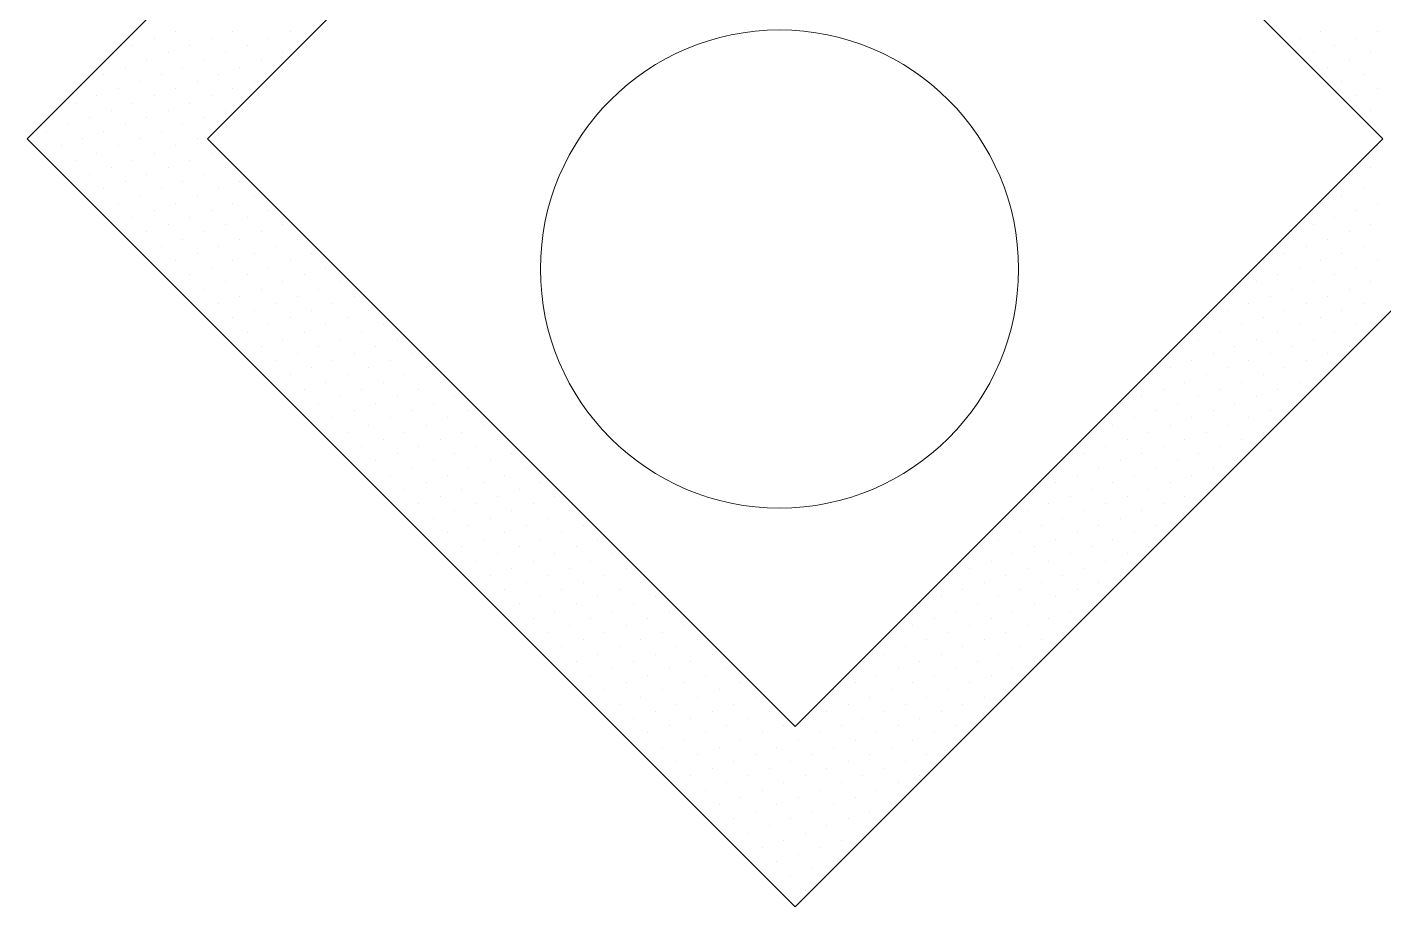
# Model space of a CAD drawing. Header units: centimetres. Extents: x -15445.43 to -15437.93, y 4339.41 to 4349.03.
# Drawn here: x -15443.6666 to -15443.4751, y 4342.4439 to 4342.5681 of the extents above; entities that cross this region are included whole.
import ezdxf

# ---------------------------------------------------------------- set-up
doc = ezdxf.new("R2010")
doc.units = ezdxf.units.CM
doc.layers.add('Objetos', color=34, linetype='Continuous', lineweight=13)

# ---------------------------------------------------------------- blocks, each defined once
blk = doc.blocks.new('mesa_centro_sala')
at = {"layer": 'Objetos'}
for p, q in [((-0.05367, -0.18399), (-0.16209, -0.07557)), ((-0.16209, -0.10102), (-0.24506, -0.18399)), ((-0.07912, -0.18399), (-0.16209, -0.10102)), ((-0.17724, -0.10174), (-0.17724, -0.10174)), ((-0.17421, -0.10275), (-0.17421, -0.10275)), ((-0.16916, -0.10174), (-0.16916, -0.10174)), ((-0.16613, -0.10275), (-0.16613, -0.10275)), ((-0.16108, -0.10174), (-0.16108, -0.10174)), ((-0.15804, -0.10275), (-0.15804, -0.10275)), ((-0.15299, -0.10174), (-0.15299, -0.10174)), ((-0.14996, -0.10275), (-0.14996, -0.10275)), ((-0.14491, -0.10174), (-0.14491, -0.10174)), ((-0.14188, -0.10275), (-0.14188, -0.10275)), ((-0.13683, -0.10174), (-0.13683, -0.10174)), ((-0.17623, -0.10477), (-0.17623, -0.10477)), ((-0.17118, -0.10376), (-0.17118, -0.10376)), ((-0.16815, -0.10477), (-0.16815, -0.10477)), ((-0.15501, -0.10376), (-0.15501, -0.10376)), ((-0.15198, -0.10477), (-0.15198, -0.10477)), ((-0.14693, -0.10376), (-0.14693, -0.10376)), ((-0.1439, -0.10477), (-0.1439, -0.10477)), ((-0.13885, -0.10376), (-0.13885, -0.10376)), ((-0.13582, -0.10477), (-0.13582, -0.10477)), ((-0.1732, -0.10578), (-0.1732, -0.10578)), ((-0.17017, -0.10679), (-0.17017, -0.10679)), ((-0.15703, -0.10578), (-0.15703, -0.10578)), ((-0.154, -0.10679), (-0.154, -0.10679)), ((-0.14895, -0.10578), (-0.14895, -0.10578)), ((-0.14592, -0.10679), (-0.14592, -0.10679)), ((-0.14087, -0.10578), (-0.14087, -0.10578)), ((-0.13784, -0.10679), (-0.13784, -0.10679)), ((-0.13279, -0.10578), (-0.13279, -0.10578)), ((-0.17522, -0.1078), (-0.17522, -0.1078)), ((-0.17219, -0.10881), (-0.17219, -0.10881)), ((-0.15097, -0.1078), (-0.15097, -0.1078)), ((-0.14794, -0.10881), (-0.14794, -0.10881)), ((-0.14289, -0.1078), (-0.14289, -0.1078)), ((-0.13986, -0.10881), (-0.13986, -0.10881)), ((-0.13481, -0.1078), (-0.13481, -0.1078)), ((-0.13178, -0.10881), (-0.13178, -0.10881)), ((-0.17724, -0.10982), (-0.17724, -0.10982)), ((-0.17421, -0.11083), (-0.17421, -0.11083)), ((-0.15299, -0.10982), (-0.15299, -0.10982)), ((-0.14996, -0.11083), (-0.14996, -0.11083)), ((-0.14491, -0.10982), (-0.14491, -0.10982)), ((-0.14188, -0.11083), (-0.14188, -0.11083)), ((-0.13683, -0.10982), (-0.13683, -0.10982)), ((-0.1338, -0.11083), (-0.1338, -0.11083)), ((-0.12875, -0.10982), (-0.12875, -0.10982)), ((-0.17623, -0.11285), (-0.17623, -0.11285)), ((-0.14693, -0.11184), (-0.14693, -0.11184)), ((-0.1439, -0.11285), (-0.1439, -0.11285)), ((-0.13885, -0.11184), (-0.13885, -0.11184)), ((-0.13582, -0.11285), (-0.13582, -0.11285)), ((-0.13077, -0.11184), (-0.13077, -0.11184)), ((-0.12774, -0.11285), (-0.12774, -0.11285)), ((-0.14895, -0.11386), (-0.14895, -0.11386)), ((-0.14592, -0.11487), (-0.14592, -0.11487)), ((-0.14087, -0.11386), (-0.14087, -0.11386)), ((-0.13784, -0.11487), (-0.13784, -0.11487)), ((-0.13279, -0.11386), (-0.13279, -0.11386)), ((-0.12976, -0.11487), (-0.12976, -0.11487)), ((-0.12471, -0.11386), (-0.12471, -0.11386)), ((-0.14289, -0.11588), (-0.14289, -0.11588)), ((-0.13481, -0.11588), (-0.13481, -0.11588)), ((-0.12673, -0.11588), (-0.12673, -0.11588)), ((-0.14491, -0.1179), (-0.14491, -0.1179)), ((-0.13986, -0.11689), (-0.13986, -0.11689)), ((-0.13683, -0.1179), (-0.13683, -0.1179)), ((-0.13178, -0.11689), (-0.13178, -0.11689)), ((-0.12875, -0.1179), (-0.12875, -0.1179)), ((-0.1237, -0.11689), (-0.1237, -0.11689)), ((-0.12066, -0.1179), (-0.12066, -0.1179)), ((-0.14188, -0.11891), (-0.14188, -0.11891)), ((-0.13885, -0.11992), (-0.13885, -0.11992)), ((-0.1338, -0.11891), (-0.1338, -0.11891)), ((-0.13077, -0.11992), (-0.13077, -0.11992)), ((-0.12572, -0.11891), (-0.12572, -0.11891)), ((-0.12269, -0.11992), (-0.12269, -0.11992)), ((-0.14087, -0.12194), (-0.14087, -0.12194)), ((-0.13582, -0.12093), (-0.13582, -0.12093)), ((-0.13279, -0.12194), (-0.13279, -0.12194)), ((-0.12774, -0.12093), (-0.12774, -0.12093)), ((-0.12471, -0.12194), (-0.12471, -0.12194)), ((-0.11965, -0.12093), (-0.11965, -0.12093)), ((-0.11662, -0.12194), (-0.11662, -0.12194)), ((-0.13784, -0.12295), (-0.13784, -0.12295)), ((-0.13481, -0.12396), (-0.13481, -0.12396)), ((-0.12976, -0.12295), (-0.12976, -0.12295)), ((-0.12673, -0.12396), (-0.12673, -0.12396)), ((-0.12167, -0.12295), (-0.12167, -0.12295)), ((-0.11864, -0.12396), (-0.11864, -0.12396)), ((-0.13683, -0.12598), (-0.13683, -0.12598)), ((-0.13178, -0.12497), (-0.13178, -0.12497)), ((-0.12875, -0.12598), (-0.12875, -0.12598)), ((-0.1237, -0.12497), (-0.1237, -0.12497)), ((-0.12066, -0.12598), (-0.12066, -0.12598)), ((-0.11561, -0.12497), (-0.11561, -0.12497)), ((-0.11258, -0.12598), (-0.11258, -0.12598)), ((-0.1338, -0.12699), (-0.1338, -0.12699)), ((-0.13077, -0.128), (-0.13077, -0.128)), ((-0.12572, -0.12699), (-0.12572, -0.12699)), ((-0.12269, -0.128), (-0.12269, -0.128)), ((-0.11763, -0.12699), (-0.11763, -0.12699)), ((-0.1146, -0.128), (-0.1146, -0.128)), ((-0.13279, -0.13002), (-0.13279, -0.13002)), ((-0.12774, -0.12901), (-0.12774, -0.12901)), ((-0.12471, -0.13002), (-0.12471, -0.13002)), ((-0.11965, -0.12901), (-0.11965, -0.12901)), ((-0.11662, -0.13002), (-0.11662, -0.13002)), ((-0.11157, -0.12901), (-0.11157, -0.12901)), ((-0.10854, -0.13002), (-0.10854, -0.13002)), ((-0.12976, -0.13103), (-0.12976, -0.13103)), ((-0.12673, -0.13204), (-0.12673, -0.13204)), ((-0.12167, -0.13103), (-0.12167, -0.13103)), ((-0.11864, -0.13204), (-0.11864, -0.13204)), ((-0.11359, -0.13103), (-0.11359, -0.13103)), ((-0.11056, -0.13204), (-0.11056, -0.13204)), ((-0.12875, -0.13406), (-0.12875, -0.13406)), ((-0.1237, -0.13305), (-0.1237, -0.13305)), ((-0.12066, -0.13406), (-0.12066, -0.13406)), ((-0.11561, -0.13305), (-0.11561, -0.13305)), ((-0.11258, -0.13406), (-0.11258, -0.13406)), ((-0.10753, -0.13305), (-0.10753, -0.13305)), ((-0.1045, -0.13406), (-0.1045, -0.13406)), ((-0.12572, -0.13507), (-0.12572, -0.13507)), ((-0.11763, -0.13507), (-0.11763, -0.13507)), ((-0.10955, -0.13507), (-0.10955, -0.13507)), ((-0.12269, -0.13608), (-0.12269, -0.13608)), ((-0.11965, -0.1371), (-0.11965, -0.1371)), ((-0.1146, -0.13608), (-0.1146, -0.13608)), ((-0.11157, -0.1371), (-0.11157, -0.1371)), ((-0.10652, -0.13608), (-0.10652, -0.13608)), ((-0.10349, -0.1371), (-0.10349, -0.1371)), ((-0.12471, -0.13811), (-0.12471, -0.13811)), ((-0.12167, -0.13912), (-0.12167, -0.13912)), ((-0.11662, -0.13811), (-0.11662, -0.13811)), ((-0.11359, -0.13912), (-0.11359, -0.13912)), ((-0.10854, -0.13811), (-0.10854, -0.13811)), ((-0.10551, -0.13912), (-0.10551, -0.13912)), ((-0.10046, -0.13811), (-0.10046, -0.13811)), ((-0.11864, -0.14013), (-0.11864, -0.14013)), ((-0.11561, -0.14114), (-0.11561, -0.14114)), ((-0.11056, -0.14013), (-0.11056, -0.14013)), ((-0.10753, -0.14114), (-0.10753, -0.14114)), ((-0.10248, -0.14013), (-0.10248, -0.14013)), ((-0.09945, -0.14114), (-0.09945, -0.14114)), ((-0.12066, -0.14215), (-0.12066, -0.14215)), ((-0.11763, -0.14316), (-0.11763, -0.14316)), ((-0.11258, -0.14215), (-0.11258, -0.14215)), ((-0.10955, -0.14316), (-0.10955, -0.14316)), ((-0.1045, -0.14215), (-0.1045, -0.14215)), ((-0.10147, -0.14316), (-0.10147, -0.14316)), ((-0.09642, -0.14215), (-0.09642, -0.14215)), ((-0.1146, -0.14417), (-0.1146, -0.14417)), ((-0.11157, -0.14518), (-0.11157, -0.14518)), ((-0.10652, -0.14417), (-0.10652, -0.14417)), ((-0.10349, -0.14518), (-0.10349, -0.14518)), ((-0.09844, -0.14417), (-0.09844, -0.14417)), ((-0.09541, -0.14518), (-0.09541, -0.14518)), ((-0.11662, -0.14619), (-0.11662, -0.14619)), ((-0.11359, -0.1472), (-0.11359, -0.1472)), ((-0.10854, -0.14619), (-0.10854, -0.14619)), ((-0.10551, -0.1472), (-0.10551, -0.1472)), ((-0.10046, -0.14619), (-0.10046, -0.14619)), ((-0.09743, -0.1472), (-0.09743, -0.1472)), ((-0.09238, -0.14619), (-0.09238, -0.14619)), ((-0.11056, -0.14821), (-0.11056, -0.14821)), ((-0.10753, -0.14922), (-0.10753, -0.14922)), ((-0.10248, -0.14821), (-0.10248, -0.14821)), ((-0.09945, -0.14922), (-0.09945, -0.14922)), ((-0.0944, -0.14821), (-0.0944, -0.14821)), ((-0.09137, -0.14922), (-0.09137, -0.14922)), ((-0.11258, -0.15023), (-0.11258, -0.15023)), ((-0.10955, -0.15124), (-0.10955, -0.15124)), ((-0.1045, -0.15023), (-0.1045, -0.15023)), ((-0.10147, -0.15124), (-0.10147, -0.15124)), ((-0.09642, -0.15023), (-0.09642, -0.15023)), ((-0.09339, -0.15124), (-0.09339, -0.15124)), ((-0.08834, -0.15023), (-0.08834, -0.15023)), ((-0.10652, -0.15225), (-0.10652, -0.15225)), ((-0.09844, -0.15225), (-0.09844, -0.15225)), ((-0.09036, -0.15225), (-0.09036, -0.15225)), ((-0.10854, -0.15427), (-0.10854, -0.15427)), ((-0.10349, -0.15326), (-0.10349, -0.15326)), ((-0.10046, -0.15427), (-0.10046, -0.15427)), ((-0.09541, -0.15326), (-0.09541, -0.15326)), ((-0.09238, -0.15427), (-0.09238, -0.15427)), ((-0.08733, -0.15326), (-0.08733, -0.15326)), ((-0.08429, -0.15427), (-0.08429, -0.15427)), ((-0.10551, -0.15528), (-0.10551, -0.15528)), ((-0.10248, -0.15629), (-0.10248, -0.15629)), ((-0.09743, -0.15528), (-0.09743, -0.15528)), ((-0.0944, -0.15629), (-0.0944, -0.15629)), ((-0.08935, -0.15528), (-0.08935, -0.15528)), ((-0.08632, -0.15629), (-0.08632, -0.15629)), ((-0.1045, -0.15831), (-0.1045, -0.15831)), ((-0.09945, -0.1573), (-0.09945, -0.1573)), ((-0.09642, -0.15831), (-0.09642, -0.15831)), ((-0.09137, -0.1573), (-0.09137, -0.1573)), ((-0.08834, -0.15831), (-0.08834, -0.15831)), ((-0.08328, -0.1573), (-0.08328, -0.1573)), ((-0.08025, -0.15831), (-0.08025, -0.15831)), ((-0.10147, -0.15932), (-0.10147, -0.15932)), ((-0.09844, -0.16033), (-0.09844, -0.16033)), ((-0.09339, -0.15932), (-0.09339, -0.15932)), ((-0.09036, -0.16033), (-0.09036, -0.16033)), ((-0.0853, -0.15932), (-0.0853, -0.15932)), ((-0.08227, -0.16033), (-0.08227, -0.16033)), ((-0.10046, -0.16235), (-0.10046, -0.16235)), ((-0.09541, -0.16134), (-0.09541, -0.16134)), ((-0.09238, -0.16235), (-0.09238, -0.16235)), ((-0.08733, -0.16134), (-0.08733, -0.16134)), ((-0.08429, -0.16235), (-0.08429, -0.16235)), ((-0.07924, -0.16134), (-0.07924, -0.16134)), ((-0.07621, -0.16235), (-0.07621, -0.16235)), ((-0.09743, -0.16336), (-0.09743, -0.16336)), ((-0.0944, -0.16437), (-0.0944, -0.16437)), ((-0.08935, -0.16336), (-0.08935, -0.16336)), ((-0.08632, -0.16437), (-0.08632, -0.16437)), ((-0.08126, -0.16336), (-0.08126, -0.16336)), ((-0.07823, -0.16437), (-0.07823, -0.16437)), ((-0.09642, -0.16639), (-0.09642, -0.16639)), ((-0.09137, -0.16538), (-0.09137, -0.16538)), ((-0.08834, -0.16639), (-0.08834, -0.16639)), ((-0.08328, -0.16538), (-0.08328, -0.16538)), ((-0.08025, -0.16639), (-0.08025, -0.16639)), ((-0.0752, -0.16538), (-0.0752, -0.16538)), ((-0.07217, -0.16639), (-0.07217, -0.16639)), ((-0.09339, -0.1674), (-0.09339, -0.1674)), ((-0.09036, -0.16841), (-0.09036, -0.16841)), ((-0.0853, -0.1674), (-0.0853, -0.1674)), ((-0.08227, -0.16841), (-0.08227, -0.16841)), ((-0.07722, -0.1674), (-0.07722, -0.1674)), ((-0.07419, -0.16841), (-0.07419, -0.16841)), ((-0.09238, -0.17043), (-0.09238, -0.17043)), ((-0.08733, -0.16942), (-0.08733, -0.16942)), ((-0.08429, -0.17043), (-0.08429, -0.17043)), ((-0.07924, -0.16942), (-0.07924, -0.16942)), ((-0.07621, -0.17043), (-0.07621, -0.17043)), ((-0.07116, -0.16942), (-0.07116, -0.16942)), ((-0.06813, -0.17043), (-0.06813, -0.17043)), ((-0.08935, -0.17144), (-0.08935, -0.17144)), ((-0.08126, -0.17144), (-0.08126, -0.17144)), ((-0.07318, -0.17144), (-0.07318, -0.17144)), ((-0.08632, -0.17245), (-0.08632, -0.17245)), ((-0.08328, -0.17347), (-0.08328, -0.17347)), ((-0.07823, -0.17245), (-0.07823, -0.17245)), ((-0.0752, -0.17347), (-0.0752, -0.17347)), ((-0.07015, -0.17245), (-0.07015, -0.17245)), ((-0.06712, -0.17347), (-0.06712, -0.17347)), ((-0.08834, -0.17448), (-0.08834, -0.17448)), ((-0.0853, -0.17549), (-0.0853, -0.17549)), ((-0.08025, -0.17448), (-0.08025, -0.17448)), ((-0.07722, -0.17549), (-0.07722, -0.17549)), ((-0.07217, -0.17448), (-0.07217, -0.17448)), ((-0.06914, -0.17549), (-0.06914, -0.17549)), ((-0.06409, -0.17448), (-0.06409, -0.17448)), ((-0.08227, -0.1765), (-0.08227, -0.1765)), ((-0.07924, -0.17751), (-0.07924, -0.17751)), ((-0.07419, -0.1765), (-0.07419, -0.1765)), ((-0.07116, -0.17751), (-0.07116, -0.17751)), ((-0.06611, -0.1765), (-0.06611, -0.1765)), ((-0.06308, -0.17751), (-0.06308, -0.17751)), ((-0.08429, -0.17852), (-0.08429, -0.17852)), ((-0.08126, -0.17953), (-0.08126, -0.17953)), ((-0.07621, -0.17852), (-0.07621, -0.17852)), ((-0.07318, -0.17953), (-0.07318, -0.17953)), ((-0.06813, -0.17852), (-0.06813, -0.17852)), ((-0.0651, -0.17953), (-0.0651, -0.17953)), ((-0.06005, -0.17852), (-0.06005, -0.17852)), ((-0.07823, -0.18054), (-0.07823, -0.18054)), ((-0.0752, -0.18155), (-0.0752, -0.18155)), ((-0.07015, -0.18054), (-0.07015, -0.18054)), ((-0.06712, -0.18155), (-0.06712, -0.18155)), ((-0.06207, -0.18054), (-0.06207, -0.18054)), ((-0.05904, -0.18155), (-0.05904, -0.18155)), ((-0.08025, -0.18256), (-0.08025, -0.18256)), ((-0.07722, -0.18357), (-0.07722, -0.18357)), ((-0.07217, -0.18256), (-0.07217, -0.18256)), ((-0.06914, -0.18357), (-0.06914, -0.18357)), ((-0.06409, -0.18256), (-0.06409, -0.18256)), ((-0.06106, -0.18357), (-0.06106, -0.18357)), ((-0.05601, -0.18256), (-0.05601, -0.18256)), ((-0.27052, -0.18399), (-0.16209, -0.29242)), ((-0.24506, -0.18399), (-0.16209, -0.26697)), ((-0.16209, -0.29242), (-0.05367, -0.18399)), ((-0.16209, -0.26697), (-0.07912, -0.18399)), ((-0.07924, -0.18559), (-0.07924, -0.18559)), ((-0.07419, -0.18458), (-0.07419, -0.18458)), ((-0.07116, -0.18559), (-0.07116, -0.18559)), ((-0.06611, -0.18458), (-0.06611, -0.18458)), ((-0.06308, -0.18559), (-0.06308, -0.18559)), ((-0.05803, -0.18458), (-0.05803, -0.18458)), ((-0.08126, -0.18761), (-0.08126, -0.18761)), ((-0.07621, -0.1866), (-0.07621, -0.1866)), ((-0.07318, -0.18761), (-0.07318, -0.18761)), ((-0.06813, -0.1866), (-0.06813, -0.1866)), ((-0.0651, -0.18761), (-0.0651, -0.18761)), ((-0.06005, -0.1866), (-0.06005, -0.1866)), ((-0.08328, -0.18963), (-0.08328, -0.18963)), ((-0.07823, -0.18862), (-0.07823, -0.18862)), ((-0.0752, -0.18963), (-0.0752, -0.18963)), ((-0.07015, -0.18862), (-0.07015, -0.18862)), ((-0.06712, -0.18963), (-0.06712, -0.18963)), ((-0.06207, -0.18862), (-0.06207, -0.18862)), ((-0.08025, -0.19064), (-0.08025, -0.19064)), ((-0.07217, -0.19064), (-0.07217, -0.19064)), ((-0.06409, -0.19064), (-0.06409, -0.19064)), ((-0.0853, -0.19165), (-0.0853, -0.19165)), ((-0.08227, -0.19266), (-0.08227, -0.19266)), ((-0.07722, -0.19165), (-0.07722, -0.19165)), ((-0.07419, -0.19266), (-0.07419, -0.19266)), ((-0.06914, -0.19165), (-0.06914, -0.19165)), ((-0.06611, -0.19266), (-0.06611, -0.19266)), ((-0.08733, -0.19367), (-0.08733, -0.19367)), ((-0.08429, -0.19468), (-0.08429, -0.19468)), ((-0.07924, -0.19367), (-0.07924, -0.19367)), ((-0.07621, -0.19468), (-0.07621, -0.19468)), ((-0.07116, -0.19367), (-0.07116, -0.19367)), ((-0.06813, -0.19468), (-0.06813, -0.19468)), ((-0.08935, -0.19569), (-0.08935, -0.19569)), ((-0.08632, -0.1967), (-0.08632, -0.1967)), ((-0.08126, -0.19569), (-0.08126, -0.19569)), ((-0.07823, -0.1967), (-0.07823, -0.1967)), ((-0.07318, -0.19569), (-0.07318, -0.19569)), ((-0.07015, -0.1967), (-0.07015, -0.1967)), ((-0.09137, -0.19771), (-0.09137, -0.19771)), ((-0.08834, -0.19872), (-0.08834, -0.19872)), ((-0.08328, -0.19771), (-0.08328, -0.19771)), ((-0.08025, -0.19872), (-0.08025, -0.19872)), ((-0.0752, -0.19771), (-0.0752, -0.19771)), ((-0.07217, -0.19872), (-0.07217, -0.19872)), ((-0.09339, -0.19973), (-0.09339, -0.19973)), ((-0.09036, -0.20074), (-0.09036, -0.20074)), ((-0.0853, -0.19973), (-0.0853, -0.19973)), ((-0.08227, -0.20074), (-0.08227, -0.20074)), ((-0.07722, -0.19973), (-0.07722, -0.19973)), ((-0.07419, -0.20074), (-0.07419, -0.20074)), ((-0.09541, -0.20175), (-0.09541, -0.20175)), ((-0.09238, -0.20276), (-0.09238, -0.20276)), ((-0.08733, -0.20175), (-0.08733, -0.20175)), ((-0.08429, -0.20276), (-0.08429, -0.20276)), ((-0.07924, -0.20175), (-0.07924, -0.20175)), ((-0.07621, -0.20276), (-0.07621, -0.20276)), ((-0.09743, -0.20377), (-0.09743, -0.20377)), ((-0.0944, -0.20478), (-0.0944, -0.20478)), ((-0.08935, -0.20377), (-0.08935, -0.20377)), ((-0.08632, -0.20478), (-0.08632, -0.20478)), ((-0.08126, -0.20377), (-0.08126, -0.20377)), ((-0.07823, -0.20478), (-0.07823, -0.20478)), ((-0.09945, -0.20579), (-0.09945, -0.20579)), ((-0.09642, -0.2068), (-0.09642, -0.2068)), ((-0.09137, -0.20579), (-0.09137, -0.20579)), ((-0.08834, -0.2068), (-0.08834, -0.2068)), ((-0.08328, -0.20579), (-0.08328, -0.20579)), ((-0.08025, -0.2068), (-0.08025, -0.2068)), ((-0.10147, -0.20781), (-0.10147, -0.20781)), ((-0.09339, -0.20781), (-0.09339, -0.20781)), ((-0.0853, -0.20781), (-0.0853, -0.20781)), ((-0.10349, -0.20984), (-0.10349, -0.20984)), ((-0.09844, -0.20883), (-0.09844, -0.20883)), ((-0.09541, -0.20984), (-0.09541, -0.20984)), ((-0.09036, -0.20883), (-0.09036, -0.20883)), ((-0.08733, -0.20984), (-0.08733, -0.20984)), ((-0.08227, -0.20883), (-0.08227, -0.20883)), ((-0.10551, -0.21186), (-0.10551, -0.21186)), ((-0.10046, -0.21085), (-0.10046, -0.21085)), ((-0.09743, -0.21186), (-0.09743, -0.21186)), ((-0.09238, -0.21085), (-0.09238, -0.21085)), ((-0.08935, -0.21186), (-0.08935, -0.21186)), ((-0.08429, -0.21085), (-0.08429, -0.21085)), ((-0.10753, -0.21388), (-0.10753, -0.21388)), ((-0.10248, -0.21287), (-0.10248, -0.21287)), ((-0.09945, -0.21388), (-0.09945, -0.21388)), ((-0.0944, -0.21287), (-0.0944, -0.21287)), ((-0.09137, -0.21388), (-0.09137, -0.21388)), ((-0.08632, -0.21287), (-0.08632, -0.21287)), ((-0.10955, -0.2159), (-0.10955, -0.2159)), ((-0.1045, -0.21489), (-0.1045, -0.21489)), ((-0.10147, -0.2159), (-0.10147, -0.2159)), ((-0.09642, -0.21489), (-0.09642, -0.21489)), ((-0.09339, -0.2159), (-0.09339, -0.2159)), ((-0.08834, -0.21489), (-0.08834, -0.21489)), ((-0.11157, -0.21792), (-0.11157, -0.21792)), ((-0.10652, -0.21691), (-0.10652, -0.21691)), ((-0.10349, -0.21792), (-0.10349, -0.21792)), ((-0.09844, -0.21691), (-0.09844, -0.21691)), ((-0.09541, -0.21792), (-0.09541, -0.21792)), ((-0.09036, -0.21691), (-0.09036, -0.21691)), ((-0.11359, -0.21994), (-0.11359, -0.21994)), ((-0.10854, -0.21893), (-0.10854, -0.21893)), ((-0.10551, -0.21994), (-0.10551, -0.21994)), ((-0.10046, -0.21893), (-0.10046, -0.21893)), ((-0.09743, -0.21994), (-0.09743, -0.21994)), ((-0.09238, -0.21893), (-0.09238, -0.21893)), ((-0.11561, -0.22196), (-0.11561, -0.22196)), ((-0.11056, -0.22095), (-0.11056, -0.22095)), ((-0.10753, -0.22196), (-0.10753, -0.22196)), ((-0.10248, -0.22095), (-0.10248, -0.22095)), ((-0.09945, -0.22196), (-0.09945, -0.22196)), ((-0.0944, -0.22095), (-0.0944, -0.22095)), ((-0.11763, -0.22398), (-0.11763, -0.22398)), ((-0.11258, -0.22297), (-0.11258, -0.22297)), ((-0.10955, -0.22398), (-0.10955, -0.22398)), ((-0.1045, -0.22297), (-0.1045, -0.22297)), ((-0.10147, -0.22398), (-0.10147, -0.22398)), ((-0.09642, -0.22297), (-0.09642, -0.22297)), ((-0.11965, -0.226), (-0.11965, -0.226)), ((-0.1146, -0.22499), (-0.1146, -0.22499)), ((-0.11157, -0.226), (-0.11157, -0.226)), ((-0.10652, -0.22499), (-0.10652, -0.22499)), ((-0.10349, -0.226), (-0.10349, -0.226)), ((-0.09844, -0.22499), (-0.09844, -0.22499)), ((-0.11662, -0.22701), (-0.11662, -0.22701)), ((-0.10854, -0.22701), (-0.10854, -0.22701)), ((-0.10046, -0.22701), (-0.10046, -0.22701)), ((-0.12167, -0.22802), (-0.12167, -0.22802)), ((-0.11864, -0.22903), (-0.11864, -0.22903)), ((-0.11359, -0.22802), (-0.11359, -0.22802)), ((-0.11056, -0.22903), (-0.11056, -0.22903)), ((-0.10551, -0.22802), (-0.10551, -0.22802)), ((-0.10248, -0.22903), (-0.10248, -0.22903)), ((-0.1237, -0.23004), (-0.1237, -0.23004)), ((-0.12066, -0.23105), (-0.12066, -0.23105)), ((-0.11561, -0.23004), (-0.11561, -0.23004)), ((-0.11258, -0.23105), (-0.11258, -0.23105)), ((-0.10753, -0.23004), (-0.10753, -0.23004)), ((-0.1045, -0.23105), (-0.1045, -0.23105)), ((-0.12572, -0.23206), (-0.12572, -0.23206)), ((-0.12269, -0.23307), (-0.12269, -0.23307)), ((-0.11763, -0.23206), (-0.11763, -0.23206)), ((-0.1146, -0.23307), (-0.1146, -0.23307)), ((-0.10955, -0.23206), (-0.10955, -0.23206)), ((-0.10652, -0.23307), (-0.10652, -0.23307)), ((-0.12774, -0.23408), (-0.12774, -0.23408)), ((-0.12471, -0.23509), (-0.12471, -0.23509)), ((-0.11965, -0.23408), (-0.11965, -0.23408)), ((-0.11662, -0.23509), (-0.11662, -0.23509)), ((-0.11157, -0.23408), (-0.11157, -0.23408)), ((-0.10854, -0.23509), (-0.10854, -0.23509)), ((-0.12976, -0.2361), (-0.12976, -0.2361)), ((-0.12673, -0.23711), (-0.12673, -0.23711)), ((-0.12167, -0.2361), (-0.12167, -0.2361)), ((-0.11864, -0.23711), (-0.11864, -0.23711)), ((-0.11359, -0.2361), (-0.11359, -0.2361)), ((-0.11056, -0.23711), (-0.11056, -0.23711)), ((-0.13178, -0.23812), (-0.13178, -0.23812)), ((-0.12875, -0.23913), (-0.12875, -0.23913)), ((-0.1237, -0.23812), (-0.1237, -0.23812)), ((-0.12066, -0.23913), (-0.12066, -0.23913)), ((-0.11561, -0.23812), (-0.11561, -0.23812)), ((-0.11258, -0.23913), (-0.11258, -0.23913)), ((-0.1338, -0.24014), (-0.1338, -0.24014)), ((-0.13077, -0.24115), (-0.13077, -0.24115)), ((-0.12572, -0.24014), (-0.12572, -0.24014)), ((-0.12269, -0.24115), (-0.12269, -0.24115)), ((-0.11763, -0.24014), (-0.11763, -0.24014)), ((-0.1146, -0.24115), (-0.1146, -0.24115)), ((-0.13582, -0.24216), (-0.13582, -0.24216)), ((-0.13279, -0.24317), (-0.13279, -0.24317)), ((-0.12774, -0.24216), (-0.12774, -0.24216)), ((-0.12471, -0.24317), (-0.12471, -0.24317)), ((-0.11965, -0.24216), (-0.11965, -0.24216)), ((-0.11662, -0.24317), (-0.11662, -0.24317)), ((-0.13784, -0.24418), (-0.13784, -0.24418)), ((-0.12976, -0.24418), (-0.12976, -0.24418)), ((-0.12167, -0.24418), (-0.12167, -0.24418)), ((-0.13986, -0.24621), (-0.13986, -0.24621)), ((-0.13481, -0.2452), (-0.13481, -0.2452)), ((-0.13178, -0.24621), (-0.13178, -0.24621)), ((-0.12673, -0.2452), (-0.12673, -0.2452)), ((-0.1237, -0.24621), (-0.1237, -0.24621)), ((-0.11864, -0.2452), (-0.11864, -0.2452)), ((-0.14188, -0.24823), (-0.14188, -0.24823)), ((-0.13683, -0.24722), (-0.13683, -0.24722)), ((-0.1338, -0.24823), (-0.1338, -0.24823)), ((-0.12875, -0.24722), (-0.12875, -0.24722)), ((-0.12572, -0.24823), (-0.12572, -0.24823)), ((-0.12066, -0.24722), (-0.12066, -0.24722)), ((-0.1439, -0.25025), (-0.1439, -0.25025)), ((-0.13885, -0.24924), (-0.13885, -0.24924)), ((-0.13582, -0.25025), (-0.13582, -0.25025)), ((-0.13077, -0.24924), (-0.13077, -0.24924)), ((-0.12774, -0.25025), (-0.12774, -0.25025)), ((-0.12269, -0.24924), (-0.12269, -0.24924)), ((-0.14592, -0.25227), (-0.14592, -0.25227)), ((-0.14087, -0.25126), (-0.14087, -0.25126)), ((-0.13784, -0.25227), (-0.13784, -0.25227)), ((-0.13279, -0.25126), (-0.13279, -0.25126)), ((-0.12976, -0.25227), (-0.12976, -0.25227)), ((-0.12471, -0.25126), (-0.12471, -0.25126)), ((-0.14794, -0.25429), (-0.14794, -0.25429)), ((-0.14289, -0.25328), (-0.14289, -0.25328)), ((-0.13986, -0.25429), (-0.13986, -0.25429)), ((-0.13481, -0.25328), (-0.13481, -0.25328)), ((-0.13178, -0.25429), (-0.13178, -0.25429)), ((-0.12673, -0.25328), (-0.12673, -0.25328)), ((-0.17724, -0.2553), (-0.17724, -0.2553)), ((-0.17421, -0.25631), (-0.17421, -0.25631)), ((-0.14996, -0.25631), (-0.14996, -0.25631)), ((-0.14491, -0.2553), (-0.14491, -0.2553)), ((-0.14188, -0.25631), (-0.14188, -0.25631)), ((-0.13683, -0.2553), (-0.13683, -0.2553)), ((-0.1338, -0.25631), (-0.1338, -0.25631)), ((-0.12875, -0.2553), (-0.12875, -0.2553)), ((-0.17623, -0.25833), (-0.17623, -0.25833)), ((-0.15198, -0.25833), (-0.15198, -0.25833)), ((-0.14693, -0.25732), (-0.14693, -0.25732)), ((-0.1439, -0.25833), (-0.1439, -0.25833)), ((-0.13885, -0.25732), (-0.13885, -0.25732)), ((-0.13582, -0.25833), (-0.13582, -0.25833)), ((-0.13077, -0.25732), (-0.13077, -0.25732)), ((-0.1732, -0.25934), (-0.1732, -0.25934)), ((-0.17017, -0.26035), (-0.17017, -0.26035)), ((-0.154, -0.26035), (-0.154, -0.26035)), ((-0.14895, -0.25934), (-0.14895, -0.25934)), ((-0.14592, -0.26035), (-0.14592, -0.26035)), ((-0.14087, -0.25934), (-0.14087, -0.25934)), ((-0.13784, -0.26035), (-0.13784, -0.26035)), ((-0.13279, -0.25934), (-0.13279, -0.25934)), ((-0.17522, -0.26136), (-0.17522, -0.26136)), ((-0.17219, -0.26237), (-0.17219, -0.26237)), ((-0.15602, -0.26237), (-0.15602, -0.26237)), ((-0.15097, -0.26136), (-0.15097, -0.26136)), ((-0.14794, -0.26237), (-0.14794, -0.26237)), ((-0.14289, -0.26136), (-0.14289, -0.26136)), ((-0.13986, -0.26237), (-0.13986, -0.26237)), ((-0.13481, -0.26136), (-0.13481, -0.26136)), ((-0.17724, -0.26338), (-0.17724, -0.26338)), ((-0.16916, -0.26338), (-0.16916, -0.26338)), ((-0.15299, -0.26338), (-0.15299, -0.26338)), ((-0.14491, -0.26338), (-0.14491, -0.26338)), ((-0.13683, -0.26338), (-0.13683, -0.26338)), ((-0.17421, -0.26439), (-0.17421, -0.26439)), ((-0.17118, -0.2654), (-0.17118, -0.2654)), ((-0.16613, -0.26439), (-0.16613, -0.26439)), ((-0.15804, -0.26439), (-0.15804, -0.26439)), ((-0.15501, -0.2654), (-0.15501, -0.2654)), ((-0.14996, -0.26439), (-0.14996, -0.26439)), ((-0.14693, -0.2654), (-0.14693, -0.2654)), ((-0.14188, -0.26439), (-0.14188, -0.26439)), ((-0.13885, -0.2654), (-0.13885, -0.2654)), ((-0.17623, -0.26641), (-0.17623, -0.26641)), ((-0.1732, -0.26742), (-0.1732, -0.26742)), ((-0.16815, -0.26641), (-0.16815, -0.26641)), ((-0.16512, -0.26742), (-0.16512, -0.26742)), ((-0.16007, -0.26641), (-0.16007, -0.26641)), ((-0.15703, -0.26742), (-0.15703, -0.26742)), ((-0.15198, -0.26641), (-0.15198, -0.26641)), ((-0.14895, -0.26742), (-0.14895, -0.26742)), ((-0.1439, -0.26641), (-0.1439, -0.26641)), ((-0.14087, -0.26742), (-0.14087, -0.26742)), ((-0.17522, -0.26944), (-0.17522, -0.26944)), ((-0.17017, -0.26843), (-0.17017, -0.26843)), ((-0.16714, -0.26944), (-0.16714, -0.26944)), ((-0.16209, -0.26843), (-0.16209, -0.26843)), ((-0.15906, -0.26944), (-0.15906, -0.26944)), ((-0.154, -0.26843), (-0.154, -0.26843)), ((-0.15097, -0.26944), (-0.15097, -0.26944)), ((-0.14592, -0.26843), (-0.14592, -0.26843)), ((-0.14289, -0.26944), (-0.14289, -0.26944)), ((-0.17724, -0.27146), (-0.17724, -0.27146)), ((-0.17219, -0.27045), (-0.17219, -0.27045)), ((-0.16916, -0.27146), (-0.16916, -0.27146)), ((-0.16411, -0.27045), (-0.16411, -0.27045)), ((-0.16108, -0.27146), (-0.16108, -0.27146)), ((-0.15602, -0.27045), (-0.15602, -0.27045)), ((-0.15299, -0.27146), (-0.15299, -0.27146)), ((-0.14794, -0.27045), (-0.14794, -0.27045)), ((-0.14491, -0.27146), (-0.14491, -0.27146)), ((-0.17421, -0.27247), (-0.17421, -0.27247)), ((-0.17118, -0.27348), (-0.17118, -0.27348)), ((-0.16613, -0.27247), (-0.16613, -0.27247)), ((-0.1631, -0.27348), (-0.1631, -0.27348)), ((-0.15804, -0.27247), (-0.15804, -0.27247)), ((-0.15501, -0.27348), (-0.15501, -0.27348)), ((-0.14996, -0.27247), (-0.14996, -0.27247)), ((-0.14693, -0.27348), (-0.14693, -0.27348)), ((-0.17623, -0.27449), (-0.17623, -0.27449)), ((-0.1732, -0.2755), (-0.1732, -0.2755)), ((-0.16815, -0.27449), (-0.16815, -0.27449)), ((-0.16512, -0.2755), (-0.16512, -0.2755)), ((-0.16007, -0.27449), (-0.16007, -0.27449)), ((-0.15703, -0.2755), (-0.15703, -0.2755)), ((-0.15198, -0.27449), (-0.15198, -0.27449)), ((-0.14895, -0.2755), (-0.14895, -0.2755)), ((-0.17522, -0.27752), (-0.17522, -0.27752)), ((-0.17017, -0.27651), (-0.17017, -0.27651)), ((-0.16714, -0.27752), (-0.16714, -0.27752)), ((-0.16209, -0.27651), (-0.16209, -0.27651)), ((-0.15906, -0.27752), (-0.15906, -0.27752)), ((-0.154, -0.27651), (-0.154, -0.27651)), ((-0.15097, -0.27752), (-0.15097, -0.27752)), ((-0.17219, -0.27853), (-0.17219, -0.27853)), ((-0.16916, -0.27954), (-0.16916, -0.27954)), ((-0.16411, -0.27853), (-0.16411, -0.27853)), ((-0.16108, -0.27954), (-0.16108, -0.27954)), ((-0.15602, -0.27853), (-0.15602, -0.27853)), ((-0.15299, -0.27954), (-0.15299, -0.27954)), ((-0.17118, -0.28157), (-0.17118, -0.28157)), ((-0.16613, -0.28055), (-0.16613, -0.28055)), ((-0.1631, -0.28157), (-0.1631, -0.28157)), ((-0.15804, -0.28055), (-0.15804, -0.28055)), ((-0.15501, -0.28157), (-0.15501, -0.28157)), ((-0.16815, -0.28258), (-0.16815, -0.28258)), ((-0.16007, -0.28258), (-0.16007, -0.28258)), ((-0.16512, -0.28359), (-0.16512, -0.28359)), ((-0.16209, -0.2846), (-0.16209, -0.2846)), ((-0.15703, -0.28359), (-0.15703, -0.28359)), ((-0.16714, -0.28561), (-0.16714, -0.28561)), ((-0.16411, -0.28662), (-0.16411, -0.28662)), ((-0.15906, -0.28561), (-0.15906, -0.28561)), ((-0.16108, -0.28763), (-0.16108, -0.28763)), ((-0.1631, -0.28965), (-0.1631, -0.28965))]:
    blk.add_line(p, q, dxfattribs=at)
blk.add_circle((-0.1437, -0.1862), 0.03375, dxfattribs=at)

msp = doc.modelspace()

# ---------------------------------------------------------------- block references
at = {"rotation": 270}
msp.add_blockref('mesa_centro_sala', (-15443.37419, 4342.39025), dxfattribs=at)

doc.saveas('drawing.dxf')
